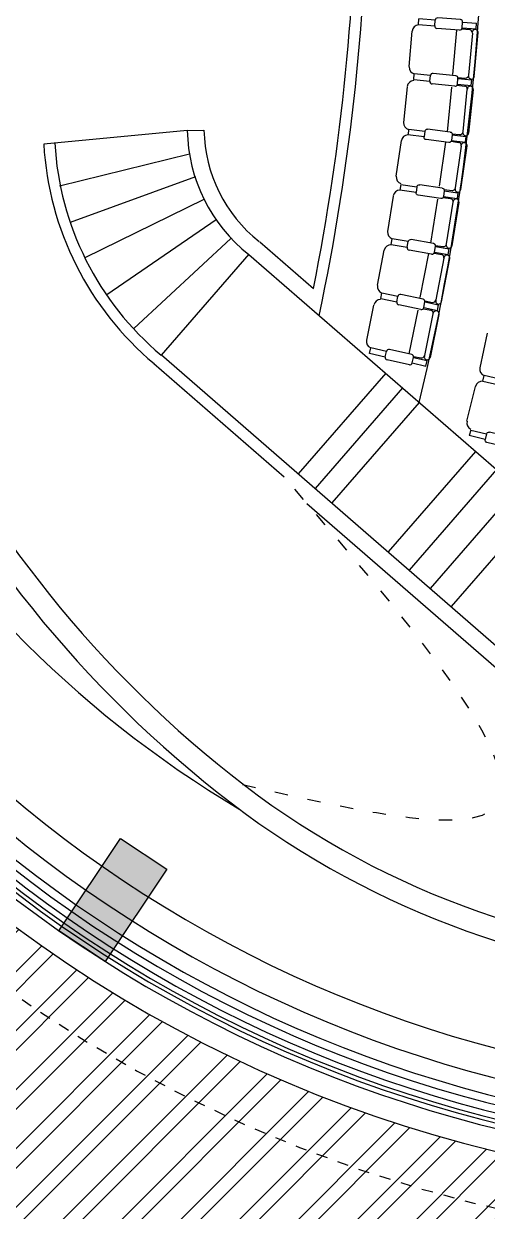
# Model space of a CAD drawing. Header units: millimetres. Extents: x 261 to 423, y 98 to 222.
# Drawn here: x 272.82 to 276.99, y 156.6 to 167.29 of the extents above; entities that cross this region are included whole.
import ezdxf

# ---------------------------------------------------------------- set-up
doc = ezdxf.new("R2010")
doc.units = ezdxf.units.MM
doc.linetypes.add('ACAD_ISO03W100', pattern=[30, 12, -18])
doc.linetypes.add('HIDDEN2', pattern=[0.1875, 0.125, -0.0625])
for name, color, linetype in [('COLUMNAS', 5, 'Continuous'), ('Escaleras', 4, 'Continuous'), ('hach', 15, 'Continuous'), ('MUEBLES', 8, 'Continuous'), ('Muro-Alto', 6, 'Continuous')]:
    doc.layers.add(name, color=color, linetype=linetype)

# ---------------------------------------------------------------- blocks, each defined once
blk = doc.blocks.new('brazo')
for p, q in [((343.1520634085156, 185.7946469028497), (343.0269104465089, 185.7968099573559)), ((343.0286118360598, 185.8479931989555), (343.0277269775206, 185.7967958450164)), ((343.1529482670548, 185.8458442567888), (343.0286118360598, 185.8479931989555)), ((343.1529482670548, 185.8458442567888), (343.1520634085156, 185.7946469028497)), ((343.1752692152598, 185.8674067548173), (343.3800586310162, 185.8638673206604)), ((343.4016211290447, 185.8415463724554), (343.4007362705055, 185.7903490185163)), ((343.4007362705055, 185.7903490185163), (343.5475232850504, 185.7878120564807)), ((343.5478992831564, 185.8390182052004), (343.4016211290447, 185.8415463724554)), ((343.5473889472485, 185.8390219455942), (343.547523467976, 185.7877423248074)), ((343.173625906544, 185.7723259546447), (343.3784153223004, 185.7687865204879))]:
    blk.add_line(p, q)
for centre, start, end in [((343.1740051316323, 185.7942676777616), 179.0098392071278, 269.0098392071278), ((343.1748899901716, 185.8454650317006), 89.00983920712781, 179.0098392071278), ((343.3787945473887, 185.7907282436046), 269.0098392071278, 359.0098392071278), ((343.379679405928, 185.8419255975437), 359.0098392071278, 89.00983920712781)]:
    blk.add_arc(centre, 0.02194499999999865, start, end)

msp = doc.modelspace()

# ---------------------------------------------------------------- hatches: boundary and pattern name
h = msp.add_hatch()
h.set_pattern_fill('SAND', color=256, angle=9.988754700543744, style=0, pattern_type=2)
h.set_pattern_definition([(9.988754700543717, (-314.9773668683855, -456.7879237607561), (0.5064710690835689, 0.5258203649359224), [0, -0.24, 0, -0.32, 0, -0.56]), (19.98875470054369, (-314.6533709727561, -456.2637800212955), (0.1818919368899115, 0.8748801765352994), [0, -0.6199999999999991, 0, -0.1399999999999998, 0, -0.5299999999999991]), (29.98875470054372, (-314.9708717011823, -456.4212388649615), (0.03918825116023468, 0.9924536669139785), [0, -0.4299999999999999, 0, -0.2899999999999999, 0, -0.6299999999999999]), (39.98875470054374, (-314.5694379042653, -456.4520756399755), (-0.1152016820152649, 0.7909036429685059), [0, -0.5599999999999998, 0, -0.7099999999999997, 0, -0.5099999999999998]), (49.98875470054374, (-314.7195155240501, -456.5800471525857), (0.1286512527471367, 0.8842787202950166), [0, -0.4099999999999996, 0, -0.3299999999999997, 0, -0.5699999999999993]), (59.98875470054374, (-314.2885364726675, -456.605680280942), (-0.2602175858004344, 0.589140737040135), [0, -0.12, 0, -0.7899999999999999, 0, -0.4699999999999999]), (69.98875470054372, (-314.4583109287631, -456.7371208913222), (-0.3352531400575915, 1.03735496917956), [0, -0.15, 0, -0.4699999999999999, 0, -0.5399999999999999]), (79.98875470054375, (-314.6773274756359, -456.8772342461319), (-0.376505637739146, 0.5132674787580438), [0, -0.2799999999999996, 0, -0.3199999999999996, 0, -0.7299999999999992]), (89.98875470054374, (-314.5910430596913, -456.9635765854867), (-0.4598743799404261, 0.640090270723129), [0, -0.3599999999999997, 0, -0.4299999999999997]), (99.98875470054368, (-314.1502155901534, -456.9874751649571), (-0.73963326515132, 0.3368124598075274), [0, -0.5499999999999993, 0, -0.3099999999999996, 0, -0.7299999999999992]), (109.9887547005437, (-314.9948282040617, -457.0346930897989), (-0.6433470626472669, 0.1597014620569693), [0, -0.2799999999999996, 0, -0.5799999999999991, 0, -0.6599999999999991]), (119.9887547005437, (-314.9136895113646, -456.9188634193882), (-0.7036562908145886, 0.3790353867346096), [0, -0.4799999999999998, 0, -0.3799999999999998, 0, -0.5299999999999996]), (129.9887547005437, (-314.8325508186678, -456.8030337489776), (-0.9312982095944355, 0.145546022983106), [0, -0.6599999999999994, 0, -0.2099999999999998, 0, -0.7599999999999993]), (139.9887547005437, (-314.7514121259704, -456.6872040785687), (-0.6495840263561555, -0.1205843800121949), [0, -0.3799999999999998, 0, -0.1399999999999999, 0, -0.7799999999999997]), (149.9887547005438, (-314.6702734332729, -456.5713744081571), (-0.9999392213997392, -0.3116433113456527), [0, -0.11, 0, -0.5799999999999998, 0, -0.4799999999999999]), (159.9887547005437, (-314.5891347405762, -456.4555447377464), (-0.7341226537046945, -0.4669731569561328), [0, -0.28, 0, -0.33, 0, -0.64]), (169.9887547005437, (-314.5079960478791, -456.3397150673358), (-0.8782361585543278, -0.7182626607361248), [0, -0.5899999999999994, 0, -0.2399999999999999, 0, -0.4099999999999997]), (179.9887547005437, (-314.4268573551823, -456.2238853969251), (-0.3901138276382004, -0.5799234445040763), [0, -0.3799999999999996, 0, -0.2199999999999998, 0, -0.7699999999999992])])
edge = h.paths.add_edge_path()
edge.add_arc((283.805471858853, 168.813980578782), 20.54450722658197, 114.5319283443859, 245.4058556800997, ccw=False)
edge.add_line((275.2753871482735, 187.5039359562958), (275.214252182147, 188.4947878470017))
edge.add_arc((281.7310820782043, 168.8146072748037), 20.73110173744941, 108.3216018350918, 251.6040624571724)
edge.add_line((275.1887245516511, 149.1428982172962), (275.2550972517595, 150.1332988122773))
h = msp.add_hatch()
h.set_pattern_fill('ANSI32', color=256, style=0)
h.set_pattern_definition([(45, (148.9423146511646, -342.1093582048333), (-0.2651650429449553, 0.2651650429449554), []), (45, (149.1190913461646, -342.1093582048333), (-0.2651650429449553, 0.2651650429449554), [])])
edge = h.paths.add_edge_path()
edge.add_line((290.5330707457651, 181.8144313162121), (287.3874746284466, 178.1746464262807))
edge.add_arc((279.8869612331578, 168.8075604969696), 12.00000000000018, 51.31467232360039, 309.9744530865262)
edge.add_line((287.5963130366806, 159.6115888370783), (290.7104902408621, 156.0499775838144))
edge.add_arc((277.0183992830579, 168.6400846351467), 18.60064919191771, 264.56368464337567, 317.4009432436241, ccw=False)
edge.add_arc((283.7968491480242, 168.8054606564713), 20.54199483837515, 114.5278371913281, 245.4324374320702, ccw=False)
edge.add_arc((277.0051242779085, 168.8078151391352), 18.76639017006179, 43.87444224061778, 95.30772634044018, ccw=False)
at = {"layer": 'COLUMNAS'}
msp.add_hatch(color=256, dxfattribs=at).paths.add_polyline_path([(274.1046861527438, 159.6832748728408), (273.5499641935112, 158.8512390875859), (273.1339463008836, 159.1286000672022), (273.6886682601163, 159.9606358524571)])
at = {"layer": 'hach'}
h = msp.add_hatch(dxfattribs=at)
h.set_pattern_fill('PHANTSQR', color=256, scale=0.75, angle=-90.00000000000001, style=0, pattern_type=2)
h.set_pattern_definition([(270, (190.6146238058702, 423.891127481612), (0.75, -1.377682148050174e-16), [0.135, -0.1125, 0.135, -0.1125, 0.135, -0.12]), (360, (190.6746238058702, 423.2011274816119), (1.836909530733566e-16, 0.75), [0.135, -0.1125, 0.135, -0.1125, 0.135, -0.12])])
edge = h.paths.add_edge_path()
edge.add_line((275.1900084095013, 149.1326853905813), (274.7231995253746, 142.146501683155))
edge.add_arc((277.0051242779082, 168.8078151391309), 26.75878950502112, 265.1080131403588, 285.0870774542746)
edge.add_line((283.9700825888735, 142.9713646959964), (287.0227808193154, 141.5602677603848))
edge.add_line((287.0227808193154, 141.5602677603848), (287.8814433168532, 143.5004820202377))
edge.add_arc((288.1413747418218, 143.9276336771226), 0.500022883142105, 115.00288887509501, 238.6785434976863, ccw=False)
edge.add_arc((277.0051242779087, 168.8078151391318), 26.75878950502171, 294.0964345951739, 316.9122527552921)
edge.add_line((296.5472924559671, 150.5284147475833), (300.2455349310729, 149.4744487061558))
edge.add_arc((300.5340471684887, 149.3922252979235), 0.300000000000046, 90.00000000001091, 164.0929218391774, ccw=False)
edge.add_line((300.5340471684887, 149.6922252979235), (300.7789524627283, 150.6365477993669))
edge.add_arc((231.6797250288821, 168.013315216571), 71.2506510694886, 345.8842135860036, 352.4847349924652)
edge.add_arc((305.9115036570263, 158.2203954930551), 3.624299581640657, 163.2020153892654, 172.4847349924676, ccw=False)
edge.add_line((302.4418541574412, 159.2678112689097), (307.7886788212842, 158.5758546171743))
edge.add_line((307.7886788212842, 158.5758546171743), (308.093727330745, 161.2924044586831))
edge.add_line((308.093727330745, 161.2924044586831), (312.94820174224, 162.7408353135618))
edge.add_line((312.94820174224, 162.7408353135618), (318.0402389398172, 164.0713981479851))
edge.add_arc((282.1841728939564, 168.8291667099711), 36.17034467591587, 352.4415334696763, 368.9341316883094)
edge.add_line((317.9156818722054, 174.4463813321723), (316.0269155725412, 174.1078928696494))
edge.add_line((316.0269155725412, 174.1078928696494), (308.7580129922226, 176.1213429801948))
edge.add_line((308.7580129922226, 176.1213429801948), (308.404949972454, 179.3096268191426))
edge.add_line((308.404949972454, 179.3096268191426), (302.7494689556235, 178.5784050540793))
edge.add_arc((302.4494689556254, 178.5784050540684), 0.2999999999980787, -159.33915033435733, 2.084391326206969e-09, ccw=False)
edge.add_line((302.1687633528525, 178.472554382976), (302.0390303799595, 178.776361364986))
edge.add_line((302.0390303799595, 178.776361364986), (301.2905452194785, 183.0205963144072))
edge.add_line((301.2905452194785, 183.0205963144072), (299.1215307863272, 182.6264417717936))
edge.add_line((299.1215307863272, 182.6264417717936), (299.30692065293, 181.6604871650385))
edge.add_line((299.30692065293, 181.6604871650385), (299.1595483788192, 181.6338787262731))
edge.add_arc((228.1009849832268, 168.804958886573), 72.20734461326546, 10.23394494489172, 18.57311784114455)
edge.add_line((296.5476234764098, 191.8040522400596), (298.7752396944782, 192.552534694763))
edge.add_line((298.7752396944782, 192.552534694763), (298.0945329846887, 194.4896843644243))
edge.add_line((298.0945329846887, 194.4896843644243), (297.4053114486832, 196.1525053633001))
edge.add_line((297.4053114486832, 196.1525053633001), (289.6992852343608, 192.9584398399971))
edge.add_arc((289.3164021950038, 193.8065366389523), 0.9305200708341903, 209.2043544905927, 294.2973428620019, ccw=False)
edge.add_arc((288.1357026047232, 193.6905361866449), 0.5000252243924529, 245.003426011123, 317.46699015744235, ccw=False)
edge.add_arc((277.8727616100916, 173.9096899115106), 21.78517739798697, 62.52261259222409, 98.17434141871065)
edge.add_line((274.7752215401918, 195.4735300096269), (275.2078125425219, 188.4845792725961))
edge.add_arc((277.0051242779072, 168.8078151391329), 19.75867850434584, 66.24037238096338, 95.21901910246697, ccw=False)
edge.add_arc((277.0051242779077, 168.8078151391329), 19.75867850434559, 18.954217884265006, 66.24037238096469, ccw=False)
edge.add_arc((277.005124277908, 168.8078151391329), 19.75867850434539, -95.27086421129297, 18.95421788426529, ccw=False)
edge = h.paths.add_edge_path(flags=16)
edge.add_line((303.7840278240477, 165.765662952154), (303.4424313944709, 164.6905178481085))
edge.add_arc((304.7371915271377, 168.7656629521539), 4.275887208541501, 44.556219426830125, 252.3738424245746, ccw=False)
edge.add_line((307.7840278240477, 171.765662952154), (307.7840278240477, 165.765662952154))
edge.add_line((307.7840278240477, 165.765662952154), (303.7840278240477, 165.765662952154))

# ---------------------------------------------------------------- linework, layer by layer
for points in [[(275.256186724883, 150.1230989932907, -0.642306531188602), (275.2691419794942, 187.4937393997808), (275.2142521821468, 188.4947878470008, 0.7217698462672897), (275.1887245516511, 149.1428982172962)], [(290.5330707457651, 181.8144313162121), (287.3874746284466, 178.1746464262807, 2.112170710360015), (287.5963130366806, 159.6115888370783), (290.7104902408621, 156.0499775838144, -0.2347194038372766), (275.2561867248832, 150.1230989932934, -0.6426332906026803), (275.2691419794942, 187.4937393997808, -0.2282651086255474), (290.5330707457651, 181.8144313162121)]]:
    msp.add_lwpolyline(points, format="xyb", close=True)
at = {"color": 1}
for points in [[(279.4296727980611, 178.9499566567353, 0.157958414841937), (274.810788433967, 177.4309449036438, 0.2426227356602708), (270.5869612331578, 168.80756049697, 0.2426227356602708), (274.810788433967, 160.1841760902959, 0.1543993718560854), (279.3200671464524, 158.6664082638805, 0.1543993718560854)], [(279.5178625267274, 178.7498469492572, 0.1608425283745794), (274.9294514731946, 177.2699487051892, 0.2427075609529405), (270.7870044344063, 168.8075604967045, 0.2427075609744118), (274.929451474291, 160.34517228794, 0.1570680065036424), (279.4103201286566, 158.8653431314575, 0.1570680065036424)]]:
    msp.add_lwpolyline(points, format="xyb", dxfattribs=at)
at = {"linetype": 'HIDDEN2', "ltscale": 0.1}
msp.add_arc((279.886961233158, 168.8075604969696), 12.5, 21.87584400868776, 337.4861873540232, dxfattribs=at)
for radius, start in [(11.75217560558913, 63.83957969022664), (11.71708607786091, 63.84176991661201), (11.66325960558648, 63.84515528552552), (11.59308056900807, 63.84961635137654), (11.52051762325373, 63.85428611110932), (11.36142198311104, 63.86473342925417), (11.10135126910279, 63.88245636053919)]:
    msp.add_arc((279.8869612331584, 168.8075604969691), radius, start, 284.2642639598591)
at = {"color": 2}
msp.add_arc((279.886961233158, 168.8075604969696), 9.999999999999956, 120.8301201203857, 239.1698798794133, dxfattribs=at)
at = {"layer": 'COLUMNAS'}
msp.add_lwpolyline([(274.1046861527438, 159.6832748728408), (273.5499641935112, 158.8512390875859), (273.1339463008836, 159.1286000672022), (273.6886682601163, 159.9606358524571)], close=True, dxfattribs=at)
at = {"layer": 'Escaleras', "color": 1}
for p, q in [((274.2901955766291, 166.3330544281631), (272.9977951695796, 166.2103566468196)), ((273.1385762445653, 165.8345795842298), (274.3098208975848, 166.1217486804909)), ((274.3643690196287, 165.9146656734939), (273.2362061571764, 165.5057053382731)), ((273.3719963042744, 165.1906642212085), (274.4406350586667, 165.7136090658197)), ((274.5489915218348, 165.5277455172478), (273.5650877348731, 164.8533462574693)), ((273.810045665606, 164.5515792589382), (274.6832564901982, 165.3596404903493)), ((274.8451776679046, 165.2181775612249), (274.0548958433484, 164.3112913900192)), ((276.0765386203973, 164.1477718157581), (275.2892677856087, 163.2421203194905)), ((276.2274805364418, 164.01656000996), (275.4402097016532, 163.1109085136924)), ((276.3784224524863, 163.8853482041619), (275.5911516176977, 162.9796967078943)), ((276.8855917586779, 163.4444726524617), (276.0983209238893, 162.5388211561941)), ((277.0742691537337, 163.2804578952142), (276.2869983189451, 162.3748063989466)), ((277.2629465487894, 163.1164431379667), (276.4756757140008, 162.2107916416991)), ((277.4516239438451, 162.9524283807192), (276.6643531090565, 162.0467768844516))]:
    msp.add_line(p, q, dxfattribs=at)
at = {"layer": 'Escaleras'}
for p, q in [((274.2901955766291, 166.3330544281631), (274.4401729098691, 166.3356620159817)), ((274.9416292094198, 165.3292321839768), (275.4250444031214, 164.9093561603746)), ((274.8432671178116, 165.215985113664), (280.1593702696202, 160.5986204103521)), ((274.0568058108414, 164.3134831690187), (277.5877742424551, 161.2440591397691)), ((273.9891982371433, 164.2359002463824), (275.1614867931877, 163.2143405750668)), ((275.3664512974844, 162.9762737672369), (277.4893653881065, 161.1308527027355))]:
    msp.add_line(p, q, dxfattribs=at)
for centre, radius, start, end in [((255.941717862792, 168.80756049697), 21.02111006445433, 346.458141843843, 13.54185815615709), ((255.908366135436, 168.8190427904243), 20.00443116870053, 348.0124078282539, 11.91793635086989), ((255.908366135436, 168.8190427904243), 19.90443116870053, 348.6721409764374, 11.2616598871322), ((275.7459561428707, 166.3583650763618), 1.455980581991487, 180.9960753515441, 231.6848152516198), ((275.7459561428707, 166.3583650763618), 1.305980581991488, 180.9960753515441, 231.6848152516198), ((275.7766315093945, 166.369495719077), 2.78338941711564, 183.2776485190032, 230.0867362316949), ((275.7766315093945, 166.369495719077), 2.68338941711564, 183.1976490172972, 230.0867362316949)]:
    msp.add_arc(centre, radius, start, end, dxfattribs=at)
at = {"layer": 'Escaleras', "color": 1, "linetype": 'ACAD_ISO03W100', "ltscale": 0.01}
msp.add_spline([(274.7857878457722, 160.4461436205889), (277.0103752488383, 160.2028799987644), (275.1614867931876, 163.2143405750668)], degree=3, dxfattribs=at)
at = {"layer": 'MUEBLES'}
for p, q in [((276.2858630043764, 166.907446017905), (276.3140730149247, 167.2280673754354)), ((276.6802465888509, 166.837170422105), (276.7154605778717, 167.2373956167977)), ((276.7636779615729, 167.2472547650715), (276.8292815401869, 167.2414826054779)), ((276.8728920931776, 166.8190797078579), (276.9075996165121, 167.213548658127)), ((276.7263752472227, 166.810160337489), (276.7920082066853, 166.8047324478863)), ((276.2688058766987, 166.7258408102535), (276.2368209659551, 166.4055740072837)), ((276.6693777169504, 166.7214508369713), (276.6294515959076, 166.3216682256085)), ((276.7197290543405, 166.7393991131331), (276.7852248481097, 166.7325108367232)), ((276.8620225947511, 166.7033534521771), (276.8226707116991, 166.3093207197768)), ((276.1703688432566, 165.9231031741498), (276.2167144813221, 166.2416089691243)), ((276.5601328243666, 165.8305769070831), (276.6179851526105, 166.2281612875692)), ((276.6666840205423, 166.2352703773719), (276.7318547257024, 166.2257874167427)), ((276.6749898641683, 166.3030031507498), (276.7405208959996, 166.2964585941969)), ((276.7514425069521, 165.8015912273728), (276.8084627732813, 166.1934573449822)), ((276.6046556367293, 165.8009945310215), (276.6698751974909, 165.7918536203757)), ((276.1430411334077, 165.7427574136642), (276.0929467743927, 165.4248196606455)), ((276.5427194952707, 165.7156598468629), (276.4801877140309, 165.3187845417298)), ((276.5940075819034, 165.7307240416209), (276.6590073856026, 165.7201328720718)), ((276.7340281740812, 165.6866675428661), (276.672395757054, 165.2955003023231)), ((276.5245942948445, 165.2975672262511), (276.5896487707384, 165.2873172252995)), ((276.0025196890002, 164.939856661426), (276.0633845707614, 165.2559093876731)), ((276.3876438292407, 164.8296002889484), (276.4636202374887, 165.2241225530594)), ((276.5125932950326, 165.2289968253614), (276.5772620682928, 165.2165430260071)), ((276.5774275621185, 164.7918948647463), (276.6523112386192, 165.1807429069123)), ((275.9669719649272, 164.7609495448434), (275.9023882662991, 164.4456357242276)), ((276.4169160886283, 164.7283025655307), (276.481363452273, 164.71474953367)), ((276.430767015653, 164.7980124971956), (276.4955002379904, 164.785898155316)), ((276.3649926732779, 164.7155999385392), (276.2843741406993, 164.3220000354719)), ((276.554775100451, 164.6778879428936), (276.4753160650374, 164.289948995901)), ((276.9893714818177, 164.5099270528559), (276.9233276106736, 164.1949158360968)), ((276.3277638164315, 164.2987738662756), (276.3922813993467, 164.2855591453887)), ((276.8076250272758, 163.7174758577258), (276.8854550761575, 164.0297839477445))]:
    msp.add_line(p, q, dxfattribs=at)
at = {"layer": 'MUEBLES', "linetype": 'Continuous'}
for p, q in [((276.8558643899125, 167.2097706629253), (276.8225252865371, 166.8308545131164)), ((276.7725437790644, 166.3226660389447), (276.810344128125, 166.7011631697279)), ((276.7565965581486, 166.1926191046483), (276.7018244404346, 165.8162031651328)), ((276.6231062354688, 165.3116666247544), (276.6823086597593, 165.6874112419592)), ((276.600460963246, 165.1822777889153), (276.5285297393462, 164.8087609306232)), ((276.4268175374598, 164.3083527928421), (276.5031437267475, 164.680996399025))]:
    msp.add_line(p, q, dxfattribs=at)
at = {"layer": 'MUEBLES'}
for centre, radius, start, end in [((276.375266877334, 167.2214273052779), 0.06155306107958201, 94.63805144744839, 173.8071353813215), ((276.8267169937734, 167.2123352093382), 0.0292599999999982, 354.9717543535794, 84.971754353563), ((276.8814973247113, 167.2158452797008), 0.02620313164319374, 354.9717543535794, 174.9717543536578), ((276.3479575921266, 166.9014308494312), 0.06155306107958201, 176.4369782112055, 255.6060621450878), ((276.3309345368823, 166.7201884069215), 0.06155306107958201, 93.66249775995558, 172.831581693854), ((276.7944197953789, 166.8338928978134), 0.0292599999999982, 265.2723592389673, 355.2723592389592), ((276.8478131449947, 166.8211510192847), 0.02620313164319374, 175.2723592388807, 355.2723592389592), ((276.7821644156537, 166.7034113289416), 0.0292599999999982, 353.9962006660937, 83.99620066607899), ((276.8369965679727, 166.7059882114969), 0.02620313164319374, 353.9962006660937, 173.9962006661723), ((276.2981810140982, 166.400703296849), 0.06155306107958201, 175.4614245237227, 254.6305084576027), ((276.2774333503875, 166.2315095499481), 0.06155306107958201, 91.38731750039453, 170.556401434261), ((276.7276414858782, 166.1968323444718), 0.0292599999999982, 351.7210204065124, 81.72102040650904), ((276.7434286151581, 166.3255737581036), 0.0292599999999982, 264.2968055514814, 354.2968055514896), ((276.7825327127741, 166.1972304166753), 0.02620313164319374, 351.7210204065124, 171.7210204065913), ((276.7965972847459, 166.3119246619473), 0.02620313164319374, 174.2968055514112, 354.2968055514635), ((276.232022423756, 165.9135765750062), 0.06155306107958201, 173.186244264145, 252.3553281980392), ((276.2047493023226, 165.7335910638559), 0.06155306107958201, 90.41176381290421, 169.5808477467977), ((276.6739364659352, 165.8208303989855), 0.0292599999999982, 262.0216252919164, 352.0216252919116), ((276.7265213671041, 165.8050813221649), 0.02620313164319374, 172.0216252918326, 352.0216252918851), ((276.6543017731811, 165.6912537306076), 0.0292599999999982, 350.7454667190344, 80.74546671902607), ((276.7091918211219, 165.6907171779936), 0.02620313164319374, 350.7454667190344, 170.7454667191134), ((276.1539318943533, 165.4164773305362), 0.06155306107958201, 172.2106905766716, 251.3797745105487), ((276.1235779714199, 165.2430433919695), 0.06155306107958201, 88.76582167655238, 167.9349056104397), ((276.5942028033762, 165.3162206573926), 0.0292599999999982, 261.0460716044301, 351.0460716044286), ((276.646511941741, 165.299578563319), 0.02620313164319374, 171.0460716043493, 351.0460716044286), ((276.5717288972235, 165.1878109599839), 0.0292599999999982, 349.0995245826805, 79.09952458266723), ((276.6265808863168, 165.1856980131976), 0.02620313164319374, 349.0995245826805, 169.09952458276), ((276.0636730224107, 164.9275201346701), 0.06155306107958201, 170.5647484403048, 249.7338323741899), ((276.0281963066272, 164.7489703936618), 0.06155306107958201, 87.79026798906143, 166.9593519229625), ((276.5008825895204, 164.8146588557939), 0.0292599999999982, 259.400129468076, 349.400129468071), ((276.5526921318872, 164.796521144489), 0.02620313164319374, 169.4001294679914, 349.4001294680444), ((276.4753418967899, 164.6861158390162), 0.0292599999999982, 348.1239708951757, 78.12397089517918), ((276.5301499605054, 164.6830692994387), 0.02620313164319374, 348.1239708952025, 168.1239708952558), ((275.9629280045546, 164.4345128010406), 0.06155306107958201, 169.5891947528353, 248.7582786867024), ((276.3981526446767, 164.3142240381727), 0.0292599999999982, 258.424575780592, 348.4245757805788), ((276.4496458682113, 164.2952068569508), 0.02620313164319374, 168.4245757804989, 348.4245757805788), ((276.9838151660837, 164.1835125484669), 0.06155306107958201, 169.3237394149749, 248.4928233488447), ((276.9448665505469, 164.0136887298473), 0.06155306107958201, 85.6727058585396, 164.841789792429), ((276.8680236054781, 163.7018575405701), 0.06155306107958201, 167.4716326222749, 246.6407165561753)]:
    msp.add_arc(centre, radius, start, end, dxfattribs=at)
at = {"layer": 'Muro-Alto'}
for radius, start, end in [(12, 51.31467232359969, 309.9744530865233), (11.8, 63.83661555286221, 284.2642639598624)]:
    msp.add_arc((279.886961233158, 168.8075604969696), radius, start, end, dxfattribs=at)

# ---------------------------------------------------------------- block references
at = {"layer": 'MUEBLES'}
for p, rotation in [((629.8497771548715, 333.4603378159178), 176.7679989326392), ((634.4340425927958, 322.743648310378), 175.1220567962591), ((644.7512096539108, 294.4454967118178), 170.8957691617279), ((648.2149903597809, 283.3160247215238), 169.2498270253616), ((650.0759613537031, 276.4696826922424), 168.2742733378955), ((651.6118981814898, 274.4841944613805), 168.0088180000403)]:
    msp.add_blockref('brazo', p, dxfattribs=dict(at, rotation=rotation))
at = {"layer": 'MUEBLES', "xscale": -1}
for p, rotation in [((590.1020688670737, -66.20458738224204), 351.8713228492137), ((586.0264853295189, -72.01193023853546), 350.8957691617279), ((561.611146542319, -103.6978383416275), 345.2196041780541)]:
    msp.add_blockref('brazo', p, dxfattribs=dict(at, rotation=rotation))

doc.saveas('drawing.dxf')
